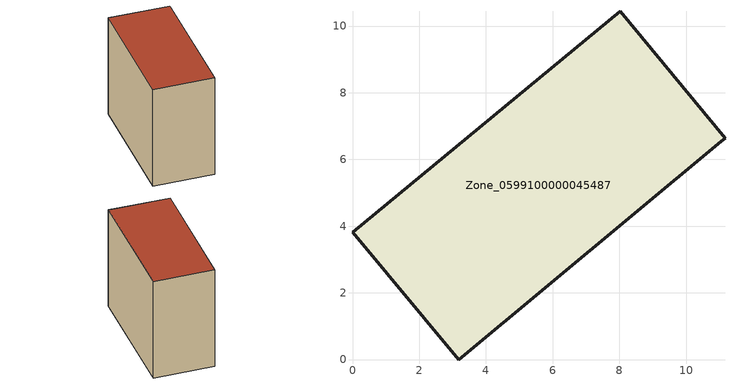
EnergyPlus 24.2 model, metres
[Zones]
Zone_0599100000045487
 floor ground (C_G): 11.06,6.55 3.18,0 0,3.82 8.03,10.44 11.17,6.63 z0
 wall outside (C_F): 11.17,6.63 8.03,10.44 0,3.82 3.18,0 11.06,6.55 11.17,6.63 z0:8.81
 roof outside (C_R): 3.18,0 11.06,6.55 11.17,6.63 8.03,10.44 0,3.82 z8.81
[BUILDING]
Pand.0599100000045487: North Axis=0; Terrain=City; Loads Convergence Tolerance Value=0.04; Temperature Convergence Tolerance Value=0.4; Solar Distribution=FullExterior; Maximum Number of Warmup Days=25; Minimum Number of Warmup Days=1
[Site:Location]
Rotterdam.The.Hague.AP_ZH_NLD Design_Conditions: Latitude=51.96; Longitude=4.45; Time Zone=1; Elevation=-4.5
[SITE:GROUNDTEMPERATURE:BUILDINGSURFACE]
18, 18, 18, 18, 18, 18, 18, 18, 18, 18, 18, 18
[MATERIAL] Thermal Absorptance=0.9; Solar Absorptance=0.7; Visible Absorptance=0.7
Name | Roughness | Thickness | Conductivity | Density | Specific Heat
G.TI.1946 | MediumSmooth | 0.15 | 1 | 540 | 1210
F.TI.1946 | Rough | 0.3 | 0.857143 | 1920 | 840
R.TI.1946 | MediumRough | 0.2 | 0.1 | 1500 | 1000
[CONSTRUCTION]
C_G: G.TI.1946
C_F: F.TI.1946
C_R: R.TI.1946
[ZONE]
Zone_0599100000045487: Type=1; Multiplier=1; Ceiling Height=Autocalculate; Volume=Autocalculate; Floor Area=autocalculate; Part of Total Floor Area=Yes
[ZONEINFILTRATION:DESIGNFLOWRATE]
Infil_Zone_0599100000045487: Zone or ZoneList or Space or SpaceList=Zone_0599100000045487; Schedule=AlwaysOn; Design Flow Rate Calculation Method=Flow/Area; Flow Rate per Floor Area=0.003; Constant Term Coefficient=1; Temperature Term Coefficient=0; Velocity Term Coefficient=0; Velocity Squared Term Coefficient=0
[HVACTEMPLATE:ZONE:IDEALLOADSAIRSYSTEM]
Zone_0599100000045487: Maximum Heating Supply Air Temperature=50; Minimum Cooling Supply Air Temperature=13; Maximum Heating Supply Air Humidity Ratio=0.0156; Minimum Cooling Supply Air Humidity Ratio=0.0077; Heating Limit=NoLimit; Cooling Limit=NoLimit; Dehumidification Control Type=ConstantSensibleHeatRatio; Cooling Sensible Heat Ratio=0.7; Dehumidification Setpoint=60; Humidification Control Type=None; Humidification Setpoint=30; Outdoor Air Method=None; Outdoor Air Flow Rate per Person=0.00944; Outdoor Air Flow Rate per Zone Floor Area=0; Outdoor Air Flow Rate per Zone=0; Demand Controlled Ventilation Type=None; Outdoor Air Economizer Type=NoEconomizer; Heat Recovery Type=None; Sensible Heat Recovery Effectiveness=0.7; Latent Heat Recovery Effectiveness=0.65
[ZONECONTROL:THERMOSTAT]
ThermostatControl_Zone_0599100000045487: Zone or ZoneList=Zone_0599100000045487; Control Type Schedule=DualSetpointControlType; Control 1=Thermostat_Zone_0599100000045487; Temperature Difference Between Cutout And Setpoint=0
[THERMOSTATSETPOINT:DUALSETPOINT]
Thermostat_Zone_0599100000045487: Heating Setpoint Temperature Schedule=HeatingSetpoint_Zone_0599100000045487; Cooling Setpoint Temperature Schedule=CoolingSetpoint_Zone_0599100000045487
[SCHEDULE:COMPACT]
HeatingSetpoint_Zone_0599100000045487: Through: 12/31, For: AllDays, Until: 24:00, 21
CoolingSetpoint_Zone_0599100000045487: Through: 12/31, For: AllDays, Until: 24:00, 24
DualSetpointControlType: Through: 12/31, For: AllDays, Until: 24:00, 4
AlwaysOn: Through: 12/31, For: AllDays, Until: 24:00, 1
